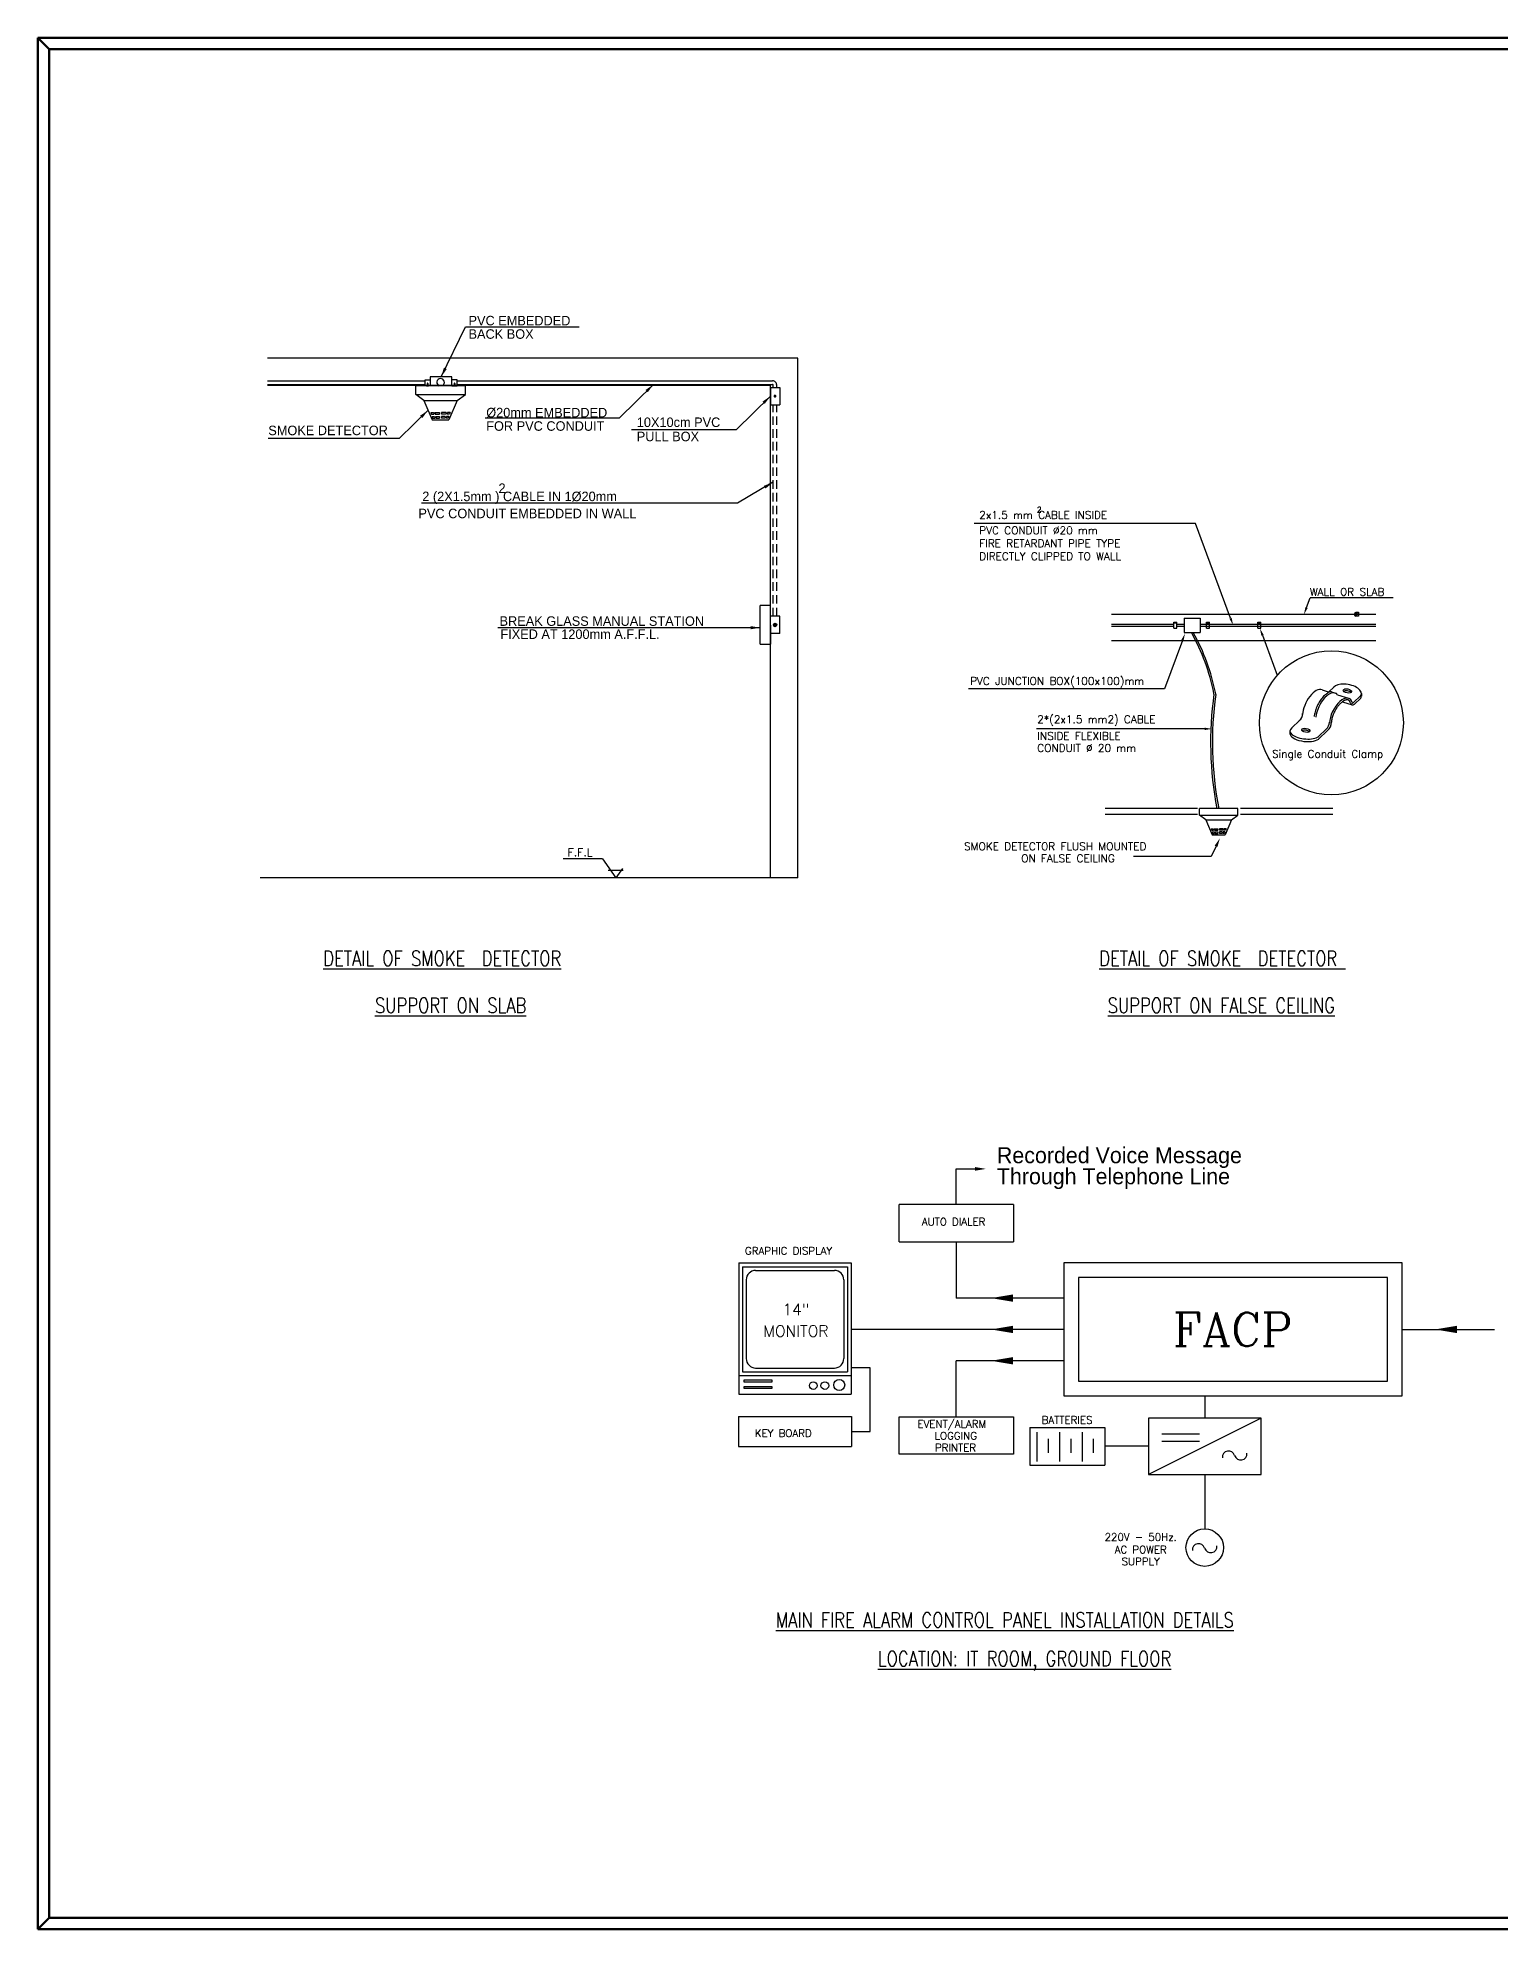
# Model space of a CAD drawing. Extents: x -508 to 92, y -98 to -31.
# Drawn here: x -9 to 42.6, y -97.8 to -31.1 of the extents above; entities that cross this region are included whole.
import ezdxf
from ezdxf.enums import TextEntityAlignment as Align

# ---------------------------------------------------------------- set-up
doc = ezdxf.new("R2010")
doc.units = 0
doc.header["$MEASUREMENT"] = 0
doc.linetypes.add('EDASHED', pattern=[0.45, 0.3, -0.15])
doc.layers.get('0').update_dxf_attribs({"linetype": 'CONTINUOUS', "lineweight": 30})
for name, color, linetype in [('E-DIM', 7, 'CONTINUOUS'), ('ECFA', 11, 'CONTINUOUS'), ('ECFADIM', 1, 'CONTINUOUS'), ('ECTE080', 7, 'CONTINUOUS'), ('EL1', 1, 'CONTINUOUS'), ('EL2', 2, 'CONTINUOUS'), ('ETCP', 2, 'CONTINUOUS'), ('FIRE ALARM', 1, 'CONTINUOUS'), ('HATCH', 7, 'CONTINUOUS'), ('HH', 7, 'CONTINUOUS'), ('TEXT-ELC', 3, 'CONTINUOUS'), ('WALL', 7, 'CONTINUOUS')]:
    doc.layers.add(name, color=color, linetype=linetype)
doc.layers.add('UG-BORDER', color=20, linetype='CONTINUOUS', lineweight=80)
doc.styles.add('E80', font='romanc.shx')
doc.styles.add('ET080', font='STENCIL.shx', dxfattribs={"height": 200})
doc.styles.add('ET100', font='STENCIL.shx', dxfattribs={"height": 0.21})
doc.styles.add('ROMANC', font='ROMANC')

# ---------------------------------------------------------------- blocks, each defined once
blk = doc.blocks.new('BOX')
at = {"layer": 'FIRE ALARM', "color": 1, "linetype": 'Continuous'}
for p, q in [((0.1, 0), (-0.1, -0.1)), ((-0.1, 0), (0.1, -0.1)), ((-0.1, -0.1), (-0.1, 0)), ((0.1, 0), (-0.1, 0)), ((0.1, -0.1), (0.1, 0)), ((0.1, -0.1), (-0.1, -0.1))]:
    blk.add_line(p, q, dxfattribs=at)
blk = doc.blocks.new('A$C0F3E0099')
h = blk.add_hatch(color=256)
h.set_gradient(color1=(255, 255, 255), one_color=1, tint=1)
h.paths.add_polyline_path([(0.32, 0.71), (-0.04, 0.2), (0.25, 0), (0.61, 0.5)])
h.paths.add_polyline_path([(0.32, 0.69), (0.58, 0.5), (0.25, 0.02), (-0.02, 0.21)], flags=16)
h.paths.add_polyline_path([(0.37, 0.35, -1), (0.2, 0.35, -1)], flags=0)
at = {"layer": 'FIRE ALARM', "linetype": 'Continuous'}
h = blk.add_hatch(color=1, dxfattribs=at)
edge = h.paths.add_edge_path()
edge.add_ellipse((0.28, 0.35), major_axis=(-0.0601, 0.0601), ratio=1, start_angle=-170.1795, end_angle=9.8205, ccw=False)
edge.add_ellipse((0.28, 0.35), major_axis=(-0.0601, 0.0601), ratio=1, start_angle=9.8205, end_angle=189.8205, ccw=False)
at = {"layer": 'FIRE ALARM', "color": 1, "linetype": 'Continuous', "elevation": 0}
for points in [[(0.25, 0), (-0.04, 0.2), (0.32, 0.71), (0.61, 0.5)], [(0.25, 0.02), (-0.02, 0.21), (0.32, 0.69), (0.58, 0.5)]]:
    blk.add_lwpolyline(points, close=True, dxfattribs=at)
at = {"layer": 'FIRE ALARM', "color": 1, "linetype": 'Continuous'}
blk.add_circle((0.28, 0.35, 0), 0.0849, dxfattribs=at)
at = {"layer": 'FIRE ALARM', "color": 1, "extrusion": (0, 0, -1), "xscale": 1.897499999998003, "yscale": 1.897499999999127, "zscale": -1.897499999999998, "rotation": 125.1794530836692}
blk.add_blockref('BOX', (-0.14, 0.46, 0), dxfattribs=at)
blk = doc.blocks.new('bo')
at = {"layer": 'WALL', "xscale": 0.375, "yscale": 0.375, "zscale": 0.375}
blk.add_blockref('A$C0F3E0099', (0.3, 0.22, 0), dxfattribs=at)

msp = doc.modelspace()

# ---------------------------------------------------------------- linework, layer by layer
for p, q in [((28.888, -51.469), (38.216, -51.469)), ((28.888, -52.397), (38.216, -52.397))]:
    msp.add_line(p, q)
at = {"layer": 'E-DIM'}
msp.add_circle((36.649, -55.3), 2.539, dxfattribs=at)
at = {"layer": 'ECFA'}
for centre, major_axis, start_param, end_param in [((17.024, -43.778), (0.0214, 0.0214), 5.497787, 8.63938), ((17.024, -43.778), (-0.0214, 0.0214), 0.785398, 3.926991), ((17.028, -51.848), (0.0428, 0.0428), 5.497787, 11.780972), ((17.028, -51.848), (-0.0214, 0.0214), 3.926991, 7.068583), ((17.028, -51.848), (0.0214, 0.0214), 2.356194, 5.497787)]:
    msp.add_ellipse(centre, major_axis=major_axis, ratio=1, start_param=start_param, end_param=end_param, dxfattribs=at)
at = {"layer": 'ECFADIM'}
for p, q in [((5.248, -43.101), (6.112, -41.34)), ((6.112, -41.34), (10.121, -41.34)), ((12.737, -43.366), (11.533, -44.555)), ((16.861, -43.778), (15.658, -44.967)), ((4.787, -44.276), (3.779, -45.258)), ((11.533, -44.555), (6.8, -44.555)), ((15.658, -44.967), (11.967, -44.967)), ((16.501, -51.944), (7.248, -51.944))]:
    msp.add_line(p, q, dxfattribs=at)
at = {"layer": 'ECFADIM', "color": 1}
for p, q in [((16.953, -46.818), (15.706, -47.554)), ((15.706, -47.554), (4.561, -47.554))]:
    msp.add_line(p, q, dxfattribs=at)
at = {"layer": 'ECFADIM', "linetype": 'ByBlock'}
for points in [[(5.248, -43.101), (5.447, -42.824), (5.346, -42.775)], [(12.737, -43.366), (12.458, -43.562), (12.537, -43.641)], [(16.861, -43.778), (16.583, -43.974), (16.661, -44.054)], [(4.787, -44.276), (4.507, -44.471), (4.585, -44.551)], [(16.501, -51.944), (16.165, -51.888), (16.165, -52)]]:
    msp.add_solid(points, dxfattribs=at)
at = {"layer": 'ECFADIM', "color": 1, "linetype": 'ByBlock'}
msp.add_solid([(16.953, -46.818), (16.635, -46.94), (16.692, -47.037)], dxfattribs=at)
at = {"layer": 'EL1', "color": 252}
for p, q in [((11.607, -42.438), (-0.876, -42.438)), ((17.83, -42.438), (11.607, -42.438)), ((17.83, -60.768), (17.83, -42.438)), ((11.607, -43.407), (-0.876, -43.407)), ((16.861, -43.407), (11.607, -43.407)), ((16.861, -60.768), (16.861, -43.407)), ((31.927, -58.326), (28.675, -58.326)), ((31.927, -58.532), (28.675, -58.532)), ((36.696, -58.326), (33.444, -58.326)), ((36.696, -58.532), (33.444, -58.532)), ((17.83, -60.768), (-1.139, -60.768))]:
    msp.add_line(p, q, dxfattribs=at)
at = {"layer": 'EL1', "color": 3}
for p, q in [((-0.876, -43.243), (4.681, -43.242)), ((5.815, -43.244), (16.938, -43.242)), ((-0.876, -43.367), (4.681, -43.367)), ((5.815, -43.368), (16.935, -43.364))]:
    msp.add_line(p, q, dxfattribs=at)
at = {"layer": 'EL1'}
for p, q in [((6.103, -43.407), (0.949, -43.407)), ((4.352, -43.407), (6.103, -43.407)), ((4.352, -43.716), (4.352, -43.407)), ((4.643, -43.937), (4.352, -43.716)), ((4.352, -43.716), (6.103, -43.716)), ((4.643, -43.937), (5.812, -43.937)), ((4.643, -43.937), (4.931, -44.616)), ((5.812, -43.937), (5.524, -44.616)), ((5.812, -43.937), (6.103, -43.716)), ((6.103, -43.716), (6.103, -43.407)), ((16.861, -43.472), (16.861, -44.083)), ((16.861, -43.472), (17.19, -43.472)), ((17.19, -43.472), (17.19, -44.083)), ((4.886, -44.352), (4.908, -44.415)), ((4.886, -44.352), (4.981, -44.352)), ((4.908, -44.415), (4.997, -44.415)), ((4.931, -44.616), (5.524, -44.616)), ((4.936, -44.492), (4.959, -44.555)), ((4.936, -44.492), (5.017, -44.492)), ((4.959, -44.555), (5.034, -44.555)), ((4.981, -44.352), (4.997, -44.415)), ((5.017, -44.492), (5.034, -44.555)), ((5.024, -44.352), (5.193, -44.352)), ((5.024, -44.352), (5.04, -44.415)), ((5.04, -44.415), (5.193, -44.415)), ((5.059, -44.492), (5.193, -44.492)), ((5.059, -44.492), (5.075, -44.555)), ((5.075, -44.555), (5.193, -44.555)), ((5.193, -44.352), (5.193, -44.415)), ((5.193, -44.492), (5.193, -44.555)), ((5.431, -44.352), (5.262, -44.352)), ((5.262, -44.352), (5.262, -44.415)), ((5.415, -44.415), (5.262, -44.415)), ((5.396, -44.492), (5.262, -44.492)), ((5.262, -44.492), (5.262, -44.555)), ((5.38, -44.555), (5.262, -44.555)), ((5.396, -44.492), (5.38, -44.555)), ((5.431, -44.352), (5.415, -44.415)), ((5.438, -44.492), (5.422, -44.555)), ((5.497, -44.555), (5.422, -44.555)), ((5.519, -44.492), (5.438, -44.492)), ((5.475, -44.352), (5.458, -44.415)), ((5.547, -44.415), (5.458, -44.415)), ((5.57, -44.352), (5.475, -44.352)), ((5.519, -44.492), (5.497, -44.555)), ((5.57, -44.352), (5.547, -44.415)), ((16.861, -44.083), (17.19, -44.083)), ((-0.847, -45.258), (3.779, -45.258)), ((31.859, -48.274), (24.045, -48.274)), ((33.093, -51.609), (31.859, -48.274)), ((16.859, -51.165), (16.501, -51.165)), ((16.502, -52.531), (16.502, -51.165)), ((16.859, -51.165), (16.861, -52.531)), ((35.772, -51.234), (35.897, -50.897)), ((38.828, -50.897), (35.897, -50.897)), ((17.194, -51.543), (16.865, -51.543)), ((16.865, -52.154), (16.865, -51.543)), ((17.194, -52.154), (17.194, -51.543)), ((31.087, -51.751), (31.195, -51.751)), ((31.087, -51.956), (31.087, -51.751)), ((31.087, -51.768), (31.195, -51.768)), ((31.087, -51.956), (31.195, -51.956)), ((31.108, -51.759), (31.175, -51.759)), ((31.195, -51.956), (31.195, -51.751)), ((32.245, -51.751), (32.353, -51.751)), ((32.245, -51.956), (32.245, -51.751)), ((32.245, -51.768), (32.353, -51.768)), ((32.245, -51.956), (32.353, -51.956)), ((32.266, -51.759), (32.333, -51.759)), ((32.353, -51.956), (32.353, -51.751)), ((34.057, -51.751), (34.166, -51.751)), ((34.057, -51.956), (34.057, -51.751)), ((34.057, -51.768), (34.166, -51.768)), ((34.057, -51.956), (34.166, -51.956)), ((34.078, -51.759), (34.146, -51.759)), ((34.166, -51.956), (34.166, -51.751)), ((16.502, -52.531), (16.861, -52.531)), ((17.194, -52.154), (16.865, -52.154)), ((31.395, -52.393), (30.763, -54.103)), ((34.22, -52.212), (34.742, -53.624)), ((30.763, -54.103), (23.845, -54.103)), ((32.177, -55.512), (26.25, -55.512)), ((33.344, -58.319), (32, -58.319)), ((32, -58.553), (32, -58.319)), ((32, -58.553), (33.344, -58.553)), ((32.223, -58.722), (32, -58.553)), ((33.121, -58.722), (33.344, -58.553)), ((33.344, -58.553), (33.344, -58.315)), ((32.223, -58.722), (32.444, -59.244)), ((32.223, -58.722), (33.121, -58.722)), ((32.409, -59.041), (32.482, -59.041)), ((32.409, -59.041), (32.427, -59.089)), ((32.427, -59.089), (32.495, -59.089)), ((32.444, -59.244), (32.9, -59.244)), ((32.448, -59.148), (32.51, -59.148)), ((32.448, -59.148), (32.465, -59.197)), ((32.465, -59.197), (32.523, -59.197)), ((32.482, -59.041), (32.495, -59.089)), ((32.51, -59.148), (32.523, -59.197)), ((32.516, -59.041), (32.646, -59.041)), ((32.516, -59.041), (32.528, -59.089)), ((32.528, -59.089), (32.646, -59.089)), ((32.543, -59.148), (32.555, -59.197)), ((32.543, -59.148), (32.646, -59.148)), ((32.555, -59.197), (32.646, -59.197)), ((32.646, -59.041), (32.646, -59.089)), ((32.646, -59.148), (32.646, -59.197)), ((32.828, -59.041), (32.698, -59.041)), ((32.698, -59.041), (32.698, -59.089)), ((32.816, -59.089), (32.698, -59.089)), ((32.801, -59.148), (32.698, -59.148)), ((32.698, -59.148), (32.698, -59.197)), ((32.789, -59.197), (32.698, -59.197)), ((32.801, -59.148), (32.789, -59.197)), ((32.828, -59.041), (32.816, -59.089)), ((32.834, -59.148), (32.821, -59.197)), ((32.879, -59.197), (32.821, -59.197)), ((32.896, -59.148), (32.834, -59.148)), ((32.862, -59.041), (32.849, -59.089)), ((32.917, -59.089), (32.849, -59.089)), ((32.935, -59.041), (32.862, -59.041)), ((32.896, -59.148), (32.879, -59.197)), ((33.121, -58.722), (32.9, -59.244)), ((32.935, -59.041), (32.917, -59.089)), ((32.408, -60.013), (29.664, -60.013)), ((32.582, -59.652), (32.408, -60.013)), ((10.938, -60.097), (9.549, -60.097)), ((10.938, -60.097), (11.413, -60.768)), ((11.675, -60.504), (11.14, -60.504)), ((11.651, -60.432), (11.413, -60.768))]:
    msp.add_line(p, q, dxfattribs=at)
at = {"layer": 'EL1', "color": 3, "linetype": 'EDASHED'}
for p, q in [((16.962, -43.472), (16.962, -43.391)), ((17.086, -43.472), (17.086, -43.39)), ((16.964, -51.543), (16.962, -44.083)), ((17.088, -51.543), (17.086, -44.083))]:
    msp.add_line(p, q, dxfattribs=at)
at = {"layer": 'EL1', "color": 2}
for p, q in [((31.087, -51.834), (28.888, -51.834)), ((31.087, -51.902), (28.888, -51.902)), ((31.457, -51.834), (31.197, -51.834)), ((31.457, -51.902), (31.197, -51.902)), ((38.216, -51.834), (32.021, -51.834)), ((38.216, -51.902), (32.021, -51.902)), ((36.32, -54.135), (36.573, -54.215)), ((36.559, -54.211), (36.737, -54.039)), ((36.651, -54.207), (36.79, -54.251)), ((36.864, -54.308), (37.254, -54.431)), ((37.04, -54.556), (37.379, -54.664)), ((37.418, -54.598), (37.684, -54.339)), ((37.463, -54.644), (37.685, -54.427)), ((37.709, -54.261), (37.709, -54.359)), ((35.253, -55.481), (35.519, -55.222)), ((35.188, -55.586), (35.188, -55.681)), ((36.2, -55.781), (36.467, -55.522)), ((36.2, -55.871), (36.51, -55.57))]:
    msp.add_line(p, q, dxfattribs=at)
at = {"layer": 'EL1'}
for centre in [(31.141, -51.726), (32.299, -51.726), (34.111, -51.726)]:
    msp.add_arc(centre, 0.0517, 234.78367, 305.21633, dxfattribs=at)
at = {"layer": 'EL1', "color": 2}
for centre, radius, start, end in [((25.146, -55.769), 7.514, 11.5947, 29.07111), ((25.291, -55.719), 7.421, 11.25188, 29.02585), ((44.592, -55.993), 12.204, 171.96294, 190.98961), ((44.564, -55.99), 12.113, 171.96858, 191.08488), ((32.428, -54.275), 0.0806, 351.96294, 11.5947), ((32.49, -54.287), 0.0806, 351.96858, 11.25188), ((36.621, -54.299), 0.0967, 72.40908, 114.98629), ((37.404, -54.584), 0.084, 191.31546, 314.14673), ((37.404, -54.584), 0.0193, 193.90016, 314.19056), ((35.316, -54.974), 0.32, 309.29503, 0.06659), ((36.264, -55.274), 0.32, 309.29503, 0.06659), ((36.264, -55.274), 0.385, 309.72451, 0.06659)]:
    msp.add_arc(centre, radius, start, end, dxfattribs=at)
at = {"layer": 'EL1', "color": 3}
for centre, major_axis, end_param in [((16.938, -43.39), (0.105, 0.105), 7.068736), ((16.935, -43.391), (0.019, 0.019), 7.068966)]:
    msp.add_ellipse(centre, major_axis=major_axis, ratio=1, start_param=5.497787, end_param=end_param, dxfattribs=at)
at = {"layer": 'EL1', "color": 2}
for centre, major_axis, ratio, start_param, end_param in [((37.21, -54.189), (-0.497, 0.099), 0.480507, 2.917213, 6.058806), ((36.043, -54.713), (-0.294, -0.571), 0.495095, 3.187661, 5.485304), ((36.512, -54.829), (-0.294, -0.571), 0.495095, 2.908586, 5.432458), ((36.99, -55.013), (-0.294, -0.571), 0.495095, 2.626669, 5.485304), ((37.212, -54.244), (-0.146, 0.029), 0.475011, 3.725017, 5.8531), ((37.21, -54.279), (-0.497, 0.099), 0.480507, 2.917213, 3.253917), ((35.727, -55.631), (0.538, -0.053), 0.436193, 2.689643, 5.831236), ((35.727, -55.721), (0.538, -0.053), 0.436193, 3.173019, 5.831236), ((35.746, -55.634), (-0.146, 0.029), 0.475011, 3.725017, 5.8531)]:
    msp.add_ellipse(centre, major_axis=major_axis, ratio=ratio, start_param=start_param, end_param=end_param, dxfattribs=at)
for centre in [(37.215, -54.174), (35.749, -55.565)]:
    msp.add_ellipse(centre, major_axis=(-0.146, 0.029), ratio=0.475011, dxfattribs=at)
for points, knots in [([(36.581, -54.212), (36.567, -54.218), (36.554, -54.224), (36.526, -54.241), (36.511, -54.251), (36.48, -54.272), (36.465, -54.283), (36.435, -54.308), (36.421, -54.321), (36.386, -54.354), (36.367, -54.374), (36.328, -54.417), (36.31, -54.44), (36.274, -54.487), (36.256, -54.512), (36.223, -54.563), (36.207, -54.589), (36.177, -54.643), (36.163, -54.671), (36.137, -54.727), (36.125, -54.755), (36.103, -54.812), (36.093, -54.84), (36.076, -54.897), (36.068, -54.925), (36.056, -54.981), (36.051, -55.009), (36.045, -55.049), (36.044, -55.063), (36.042, -55.076)], [3.710853, 3.710853, 3.710853, 3.710853, 3.796296, 3.796296, 3.897325, 3.897325, 3.998353, 3.998353, 4.099382, 4.099382, 4.236791, 4.236791, 4.3742, 4.3742, 4.511609, 4.511609, 4.649018, 4.649018, 4.786427, 4.786427, 4.923836, 4.923836, 5.061245, 5.061245, 5.198654, 5.198654, 5.336064, 5.336064, 5.405166, 5.405166, 5.405166, 5.405166]), ([(37.322, -54.6), (37.321, -54.595), (37.319, -54.59), (37.315, -54.578), (37.313, -54.571), (37.307, -54.559), (37.305, -54.553), (37.299, -54.542), (37.295, -54.537), (37.289, -54.528), (37.286, -54.524), (37.279, -54.517), (37.275, -54.514), (37.268, -54.508), (37.265, -54.505), (37.257, -54.501), (37.253, -54.499), (37.245, -54.495), (37.241, -54.494), (37.232, -54.491), (37.228, -54.49), (37.218, -54.489), (37.213, -54.489), (37.202, -54.489), (37.196, -54.489), (37.184, -54.49), (37.178, -54.491), (37.165, -54.494), (37.158, -54.496), (37.144, -54.5), (37.136, -54.503), (37.121, -54.509), (37.113, -54.512), (37.098, -54.52), (37.09, -54.524), (37.07, -54.536), (37.058, -54.544), (37.033, -54.561), (37.021, -54.57), (36.996, -54.591), (36.984, -54.602), (36.959, -54.625), (36.947, -54.638), (36.922, -54.665), (36.91, -54.679), (36.886, -54.708), (36.874, -54.723), (36.851, -54.754), (36.84, -54.771), (36.818, -54.804), (36.808, -54.821), (36.787, -54.856), (36.777, -54.874), (36.755, -54.915), (36.744, -54.939), (36.722, -54.988), (36.713, -55.012), (36.695, -55.061), (36.687, -55.086), (36.673, -55.134), (36.667, -55.158), (36.658, -55.204), (36.654, -55.227), (36.65, -55.258), (36.649, -55.267), (36.649, -55.277)], [2.638075, 2.638075, 2.638075, 2.638075, 2.686237, 2.686237, 2.756047, 2.756047, 2.825857, 2.825857, 2.895667, 2.895667, 2.965477, 2.965477, 3.035287, 3.035287, 3.105097, 3.105097, 3.174907, 3.174907, 3.244717, 3.244717, 3.314527, 3.314527, 3.384338, 3.384338, 3.454148, 3.454148, 3.523958, 3.523958, 3.593768, 3.593768, 3.663578, 3.663578, 3.733388, 3.733388, 3.803198, 3.803198, 3.903096, 3.903096, 4.002993, 4.002993, 4.102891, 4.102891, 4.202788, 4.202788, 4.302686, 4.302686, 4.402584, 4.402584, 4.502481, 4.502481, 4.602379, 4.602379, 4.702276, 4.702276, 4.833754, 4.833754, 4.965232, 4.965232, 5.09671, 5.09671, 5.228188, 5.228188, 5.359666, 5.359666, 5.416355, 5.416355, 5.416355, 5.416355])]:
    msp.add_open_spline(points, degree=3, knots=knots, dxfattribs=at)
at = {"layer": 'EL1'}
for points in [[(35.813, -51.249), (35.732, -51.219), (35.683, -51.476)], [(33.052, -51.624), (33.133, -51.594), (33.182, -51.851)], [(34.26, -52.197), (34.179, -52.226), (34.13, -51.97)], [(31.355, -52.378), (31.436, -52.408), (31.485, -52.151)], [(32.177, -55.469), (32.177, -55.555), (32.435, -55.512)], [(32.533, -59.63), (32.632, -59.673), (32.719, -59.37)]]:
    msp.add_solid(points, dxfattribs=at)
at = {"layer": 'EL2'}
for p, q in [((31.457, -51.603), (32.021, -51.603)), ((31.457, -51.603), (31.457, -52.118)), ((32.021, -51.603), (32.021, -52.118)), ((31.457, -52.118), (32.021, -52.118))]:
    msp.add_line(p, q, dxfattribs=at)
at = {"layer": 'FIRE ALARM', "color": 3}
for p, q in [((23.42, -71.031), (24.079, -71.031)), ((23.42, -72.288), (23.42, -71.031)), ((25.433, -72.288), (21.408, -72.288)), ((21.408, -73.606), (21.408, -72.288)), ((25.433, -72.288), (25.433, -73.606)), ((21.408, -73.606), (25.433, -73.606)), ((15.746, -74.347), (19.717, -74.347)), ((15.746, -74.347), (15.746, -78.979)), ((15.879, -74.479), (19.585, -74.479)), ((15.879, -74.479), (15.879, -78.185)), ((16.342, -74.612), (19.121, -74.612)), ((19.585, -74.479), (19.585, -78.185)), ((19.717, -74.347), (19.717, -78.979)), ((16.011, -74.943), (16.011, -77.722)), ((19.452, -74.943), (19.452, -77.722)), ((39.151, -76.692), (42.407, -76.692)), ((15.746, -78.317), (19.717, -78.317)), ((15.879, -78.185), (19.585, -78.185)), ((15.94, -78.474), (16.916, -78.474)), ((15.94, -78.547), (15.94, -78.474)), ((16.916, -78.547), (15.94, -78.547)), ((15.94, -78.7), (16.916, -78.7)), ((15.94, -78.773), (15.94, -78.7)), ((16.342, -78.053), (19.121, -78.053)), ((16.916, -78.474), (16.916, -78.547)), ((16.916, -78.7), (16.916, -78.773)), ((15.746, -78.979), (19.717, -78.979)), ((16.916, -78.773), (15.94, -78.773)), ((15.735, -79.766), (19.723, -79.766)), ((15.735, -79.766), (15.735, -80.824)), ((19.723, -79.766), (19.723, -80.824)), ((21.408, -81.096), (21.408, -79.777)), ((21.408, -79.777), (25.433, -79.777)), ((25.433, -79.777), (25.433, -81.096)), ((30.197, -79.821), (30.197, -81.806)), ((34.167, -79.821), (30.197, -81.806)), ((34.167, -79.821), (30.197, -79.821)), ((34.167, -81.806), (34.167, -79.821)), ((26.015, -80.152), (28.662, -80.152)), ((26.015, -80.152), (26.015, -81.475)), ((26.265, -80.318), (26.265, -81.345)), ((26.662, -80.551), (26.662, -81.042)), ((27.059, -80.318), (27.059, -81.345)), ((27.456, -80.551), (27.456, -81.042)), ((27.854, -80.318), (27.854, -81.345)), ((28.251, -80.551), (28.251, -81.042)), ((28.662, -80.152), (28.662, -81.475)), ((30.669, -80.368), (32.003, -80.368)), ((30.669, -80.631), (32.003, -80.631)), ((15.735, -80.824), (19.723, -80.824)), ((25.433, -81.096), (21.408, -81.096)), ((26.015, -81.475), (28.662, -81.475)), ((30.197, -81.806), (34.167, -81.806))]:
    msp.add_line(p, q, dxfattribs=at)
at = {"layer": 'FIRE ALARM', "color": 5}
for p, q in [((23.42, -73.606), (23.42, -75.587)), ((27.212, -75.587), (23.42, -75.587)), ((27.212, -76.692), (19.717, -76.692)), ((27.212, -77.797), (23.42, -77.797)), ((23.42, -79.777), (23.42, -77.797)), ((20.384, -78.045), (19.716, -78.045)), ((20.384, -80.295), (20.384, -78.045)), ((32.182, -79.038), (32.182, -79.821)), ((19.723, -80.295), (20.384, -80.295)), ((30.197, -80.814), (28.662, -80.814)), ((32.182, -81.806), (32.182, -83.724))]:
    msp.add_line(p, q, dxfattribs=at)
at = {"layer": 'FIRE ALARM', "color": 7}
for p, q in [((27.212, -74.346), (27.212, -79.038)), ((39.151, -74.346), (27.212, -74.346)), ((39.151, -79.038), (39.151, -74.346)), ((27.731, -74.865), (27.731, -78.519)), ((38.632, -74.865), (27.731, -74.865)), ((38.632, -78.519), (38.632, -74.865)), ((27.731, -78.519), (38.632, -78.519)), ((27.212, -79.038), (39.151, -79.038))]:
    msp.add_line(p, q, dxfattribs=at)
at = {"layer": 'FIRE ALARM', "color": 3}
for centre, radius in [((18.374, -78.671), 0.136), ((18.783, -78.671), 0.136), ((19.29, -78.651), 0.195), ((32.182, -84.386), 0.662)]:
    msp.add_circle(centre, radius, dxfattribs=at)
for centre, start, end in [((16.342, -74.943), 90, 180), ((19.121, -74.943), 0, 90), ((16.342, -77.722), 180, 270), ((19.121, -77.722), 270, 0)]:
    msp.add_arc(centre, 0.331, start, end, dxfattribs=at)
at = {"layer": 'FIRE ALARM'}
for centre, start, end in [((33.024, -81.2), 16.08457, 186.6062), ((33.45, -81.077), 196.08457, 6.6062), ((31.966, -84.467), 16.08457, 186.6062), ((32.393, -84.344), 196.08457, 6.6062)]:
    msp.add_arc(centre, 0.222, start, end, dxfattribs=at)
at = {"layer": 'FIRE ALARM', "color": 3}
for points in [[(24.079, -71.095), (24.079, -70.966), (24.466, -71.031)], [(41.081, -76.821), (41.081, -76.563), (40.307, -76.692)]]:
    msp.add_solid(points, dxfattribs=at)
at = {"layer": 'FIRE ALARM', "color": 5}
for points in [[(25.418, -75.716), (25.418, -75.458), (24.644, -75.587)], [(25.418, -76.821), (25.418, -76.563), (24.644, -76.692)], [(25.418, -77.926), (25.418, -77.668), (24.644, -77.797)]]:
    msp.add_solid(points, dxfattribs=at)
at = {"layer": 'HATCH', "ltscale": 1000}
for p, q in [((4.784, -43.2), (4.784, -43.2)), ((5.063, -43.413), (5.063, -43.413)), ((5.076, -43.386), (5.076, -43.386))]:
    msp.add_line(p, q, dxfattribs=at)
at = {"layer": 'HH'}
for p, q in [((4.681, -43.203), (4.868, -43.203)), ((4.681, -43.418), (4.681, -43.203)), ((4.868, -43.101), (4.868, -43.407)), ((5.629, -43.101), (4.868, -43.101)), ((5.629, -43.407), (5.629, -43.101)), ((5.815, -43.202), (5.629, -43.202)), ((5.815, -43.418), (5.815, -43.202)), ((4.868, -43.418), (4.681, -43.418)), ((4.868, -43.418), (4.814, -43.418)), ((4.868, -43.407), (5.106, -43.407)), ((5.282, -43.407), (5.629, -43.407)), ((5.629, -43.418), (5.815, -43.418))]:
    msp.add_line(p, q, dxfattribs=at)
at = {"layer": 'HH', "ltscale": 1000}
for p, q in [((4.761, -43.335), (4.761, -43.409)), ((4.78, -43.335), (4.78, -43.409)), ((5.712, -43.335), (5.712, -43.409)), ((5.731, -43.335), (5.731, -43.409)), ((4.738, -43.409), (4.738, -43.429)), ((4.805, -43.409), (4.738, -43.409)), ((4.805, -43.429), (4.738, -43.429)), ((4.754, -43.429), (4.754, -43.409)), ((4.79, -43.429), (4.79, -43.409)), ((4.805, -43.409), (4.805, -43.429)), ((5.756, -43.409), (5.689, -43.409)), ((5.689, -43.429), (5.689, -43.409)), ((5.756, -43.429), (5.689, -43.429)), ((5.705, -43.429), (5.705, -43.409)), ((5.742, -43.429), (5.742, -43.409)), ((5.756, -43.409), (5.756, -43.429))]:
    msp.add_line(p, q, dxfattribs=at)
for centre in [(4.771, -43.335), (5.722, -43.335)]:
    msp.add_ellipse(centre, major_axis=(0.00672, 0.00672), ratio=1, start_param=5.497787, end_param=8.63938, dxfattribs=at)
at = {"layer": 'HH'}
msp.add_ellipse((5.231, -43.291), major_axis=(0.0935, 0.0935), ratio=1, start_param=4.474003, end_param=9.838117, dxfattribs=at)
at = {"layer": 'UG-BORDER'}
for p, q in [((-8.976, -31.142), (-8.976, -97.842)), ((-8.976, -97.842), (-8.976, -31.142)), ((87.024, -31.142), (-8.976, -31.142)), ((-8.976, -31.142), (-8.572, -31.547)), ((-8.572, -31.547), (-8.572, -97.438)), ((86.619, -31.547), (-8.572, -31.547)), ((-8.976, -97.842), (-8.572, -97.438)), ((-8.976, -97.842), (87.024, -97.842)), ((-8.572, -97.438), (86.619, -97.438))]:
    msp.add_line(p, q, dxfattribs=at)

# ---------------------------------------------------------------- block references
at = {"layer": 'FIRE ALARM', "xscale": 0.6479939862988149, "yscale": 0.6479939862428168, "zscale": 0.6479939862275371, "rotation": 35.08084990441441}
msp.add_blockref('bo', (37.476, -51.807, 0), dxfattribs=at)

# ---------------------------------------------------------------- texts
at = {"color": 5, "style": 'ROMANC', "width": 0.8}
for s, p in [('%%UDETAIL OF SMOKE  DETECTOR', (1.092, -63.87)), ('%%UDETAIL OF SMOKE  DETECTOR ', (28.461, -63.87)), ('%%USUPPORT ON SLAB', (2.916, -65.529)), ('%%uSUPPORT ON FALSE CEILING', (28.76, -65.529)), ('%%UMAIN FIRE ALARM CONTROL PANEL INSTALLATION DETAILS', (17.053, -87.199)), ('%%ULOCATION: IT ROOM, GROUND FLOOR', (20.654, -88.565))]:
    msp.add_text(s, height=0.52761, dxfattribs=at).set_placement(p)
at = {"layer": 'ECTE080', "style": 'ET080', "width": 1}
for s, height, p in [('PVC EMBEDDED', 0.33592, (6.215, -41.283)), ('BACK BOX', 0.3359, (6.215, -41.756)), ('%%C20mm EMBEDDED', 0.33592, (6.84, -44.527)), ('FOR PVC CONDUIT', 0.33592, (6.84, -45)), ('10X10cm PVC ', 0.33592, (12.15, -44.867)), ('SMOKE DETECTOR', 0.33592, (-0.847, -45.155)), ('PULL BOX', 0.3359, (12.15, -45.369)), ('2 (2X1.5mm ) CABLE IN 1%%C20mm', 0.33592, (4.584, -47.482)), ('2', 0.336, (7.273, -47.194)), (' PVC CONDUIT EMBEDDED IN WALL', 0.33592, (4.323, -48.084)), ('BREAK GLASS MANUAL STATION', 0.33592, (7.309, -51.879)), ('FIXED AT 1200mm A.F.F.L.', 0.33592, (7.339, -52.341))]:
    msp.add_text(s, height=height, dxfattribs=at).set_placement(p)
at = {"layer": 'ETCP', "style": 'E80'}
for s, height, p in [('2x1.5 mm CABLE INSIDE', 0.27089, (24.227, -48.105)), ('2', 0.193, (26.262, -47.879)), ('PVC CONDUIT %%C20 mm', 0.27089, (24.227, -48.651)), ('FIRE RETARDANT PIPE TYPE', 0.27089, (24.227, -49.105)), ('DIRECTLY CLIPPED TO WALL', 0.27089, (24.227, -49.559)), ('WALL OR SLAB', 0.27089, (35.887, -50.816)), ('PVC JUNCTION BOX(100x100)mm', 0.27089, (23.906, -53.961)), ('2*(2x1.5 mm2) CABLE', 0.27089, (26.278, -55.312)), ('INSIDE FLEXIBLE', 0.27089, (26.278, -55.898)), ('CONDUIT %%C 20 mm', 0.27089, (26.278, -56.323)), ('Single Conduit Clamp', 0.27089, (34.556, -56.531)), ('SMOKE DETECTOR FLUSH MOUNTED ', 0.27089, (23.693, -59.792)), ('ON FALSE CEILING', 0.27089, (25.711, -60.215))]:
    msp.add_text(s, height=height, dxfattribs=at).set_placement(p)
at = {"layer": 'ETCP', "style": 'E80', "width": 1}
msp.add_text('F.F.L', height=0.2822, dxfattribs=at).set_placement((9.708, -60.009))
at = {"layer": 'FIRE ALARM', "color": 7, "style": 'E80'}
for s, height, p in [('AUTO DIALER', 0.26469, (22.202, -73.026)), ('GRAPHIC DISPLAY ', 0.26469, (15.967, -74.053)), ('EVENT/ALARM', 0.26469, (22.049, -80.158, 0)), ('BATTERIES', 0.2647, (26.431, -80.018)), ('KEY BOARD', 0.2647, (16.312, -80.485)), ('LOGGING', 0.2647, (22.653, -80.574)), ('PRINTER', 0.2647, (22.665, -80.994))]:
    msp.add_text(s, height=height, dxfattribs=at).set_placement(p)
for s, height, p in [('14"', 0.397, (17.764, -75.988)), ('MONITOR', 0.397, (17.764, -76.749)), ('220V - 50Hz.', 0.26469, (29.925, -84.014)), ('AC POWER', 0.2647, (29.925, -84.458)), ('SUPPLY', 0.2647, (29.925, -84.875))]:
    msp.add_text(s, height=height, dxfattribs=at).set_placement(p, align=Align.MIDDLE)
at = {"layer": 'FIRE ALARM', "style": 'E80'}
msp.add_text('FACP', height=1.1911, dxfattribs=at).set_placement((33.181, -76.692), align=Align.MIDDLE)
at = {"layer": 'TEXT-ELC', "style": 'ET100'}
for s, p in [('Recorded Voice Message', (24.851, -70.83)), ('Through Telephone Line', (24.851, -71.573))]:
    msp.add_text(s, height=0.56435, dxfattribs=at).set_placement(p)

doc.saveas('drawing.dxf')
